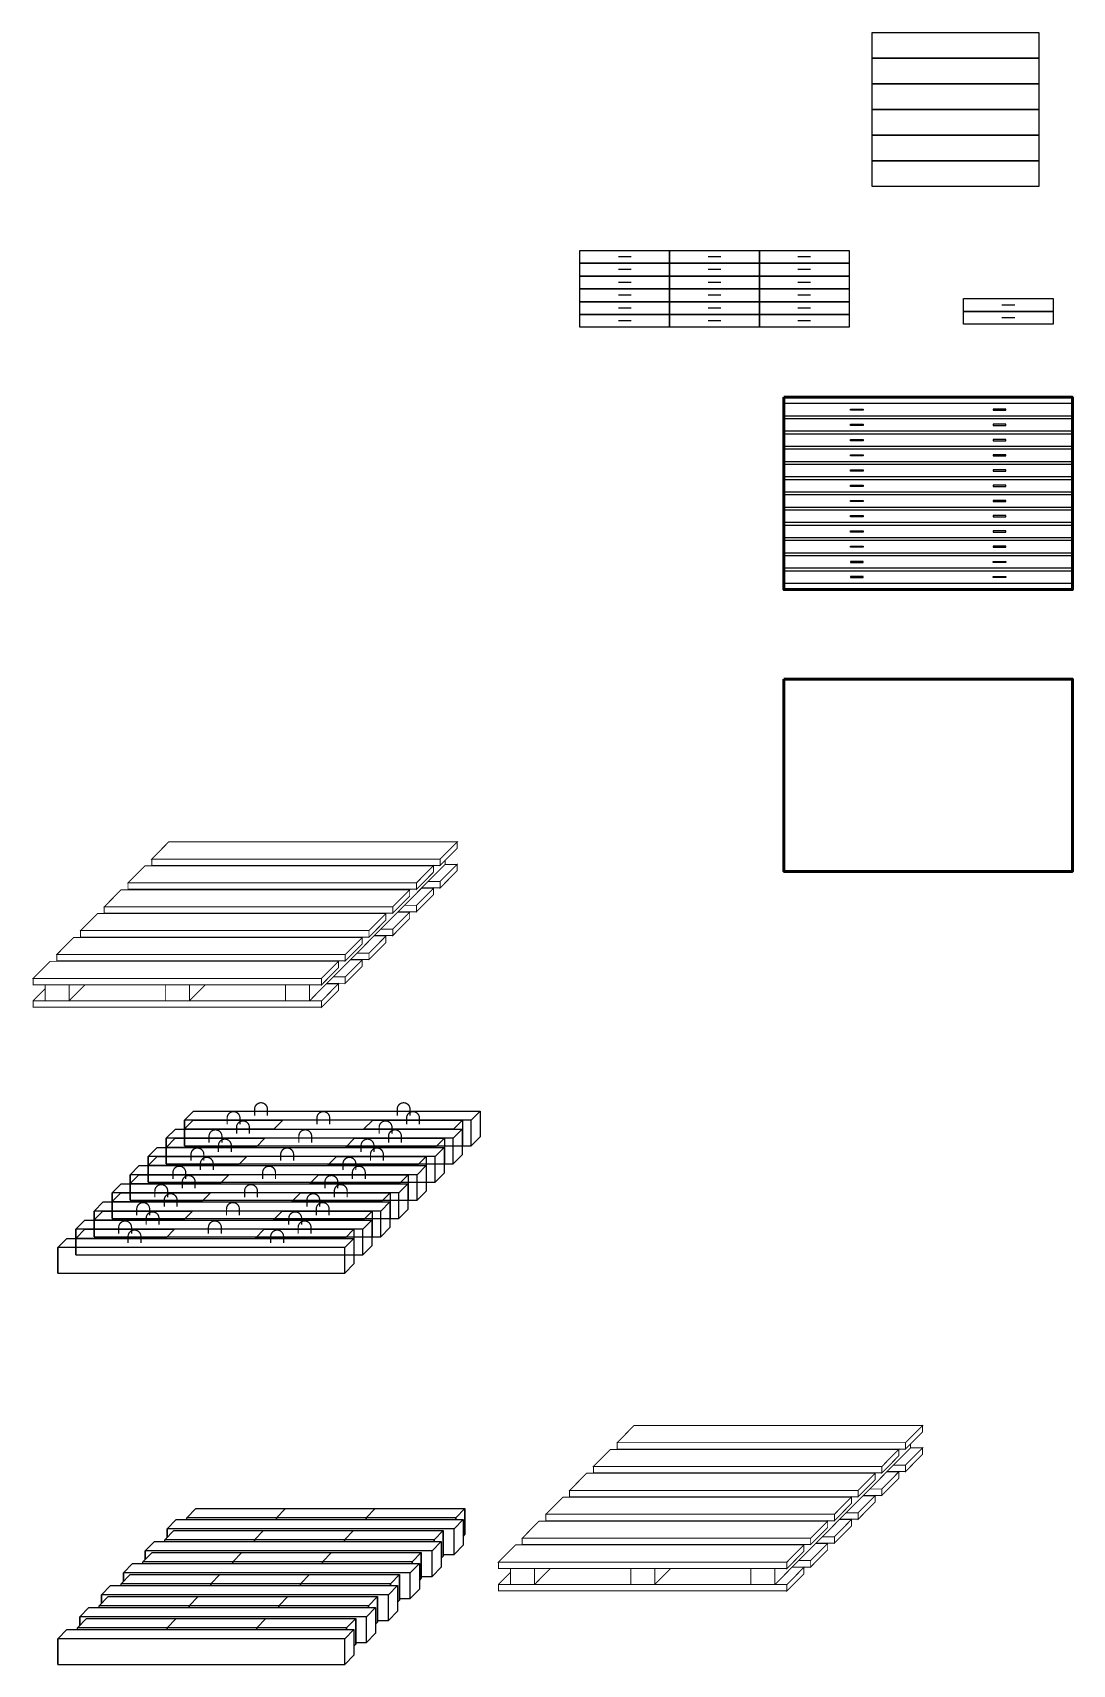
# Model space of a CAD drawing. Header units: millimetres. Extents: x -300689 to 10556, y -104928 to 107291.
# Drawn here: x -41793 to -35305, y 24988 to 35171 of the extents above; entities that cross this region are included whole.
import ezdxf

# ---------------------------------------------------------------- set-up
doc = ezdxf.new("R2010")
doc.units = ezdxf.units.MM
doc.layers.add('линии', color=7, linetype='Continuous')

# ---------------------------------------------------------------- blocks, each defined once
blk = doc.blocks.new('Поддон')
at = {"linetype": 'ByBlock', "ltscale": 0.25, "const_width": 6}
for points in [[(-36328, 30225), (-36222, 30332), (-34422, 30332), (-34528, 30225), (-36328, 30225)], [(-34528, 30225), (-34422, 30332), (-34422, 30292), (-34528, 30185), (-34528, 30225)], [(-36476, 30076), (-36370, 30183), (-34570, 30183), (-34676, 30076), (-36476, 30076)], [(-36328, 30225), (-36328, 30185), (-34528, 30185), (-34528, 30225), (-36328, 30225)], [(-34497, 30192), (-35343, 29340)], [(-34676, 30076), (-34570, 30183), (-34570, 30143), (-34676, 30036), (-34676, 30076)], [(-34497, 30192), (-34422, 30192), (-34528, 30085), (-34603, 30085)], [(-34528, 30085), (-34422, 30192), (-34422, 30152), (-34528, 30045), (-34528, 30085)], [(-34497, 30192), (-34497, 30216)], [(-36476, 30076), (-36476, 30036), (-34676, 30036), (-34676, 30076), (-36476, 30076)], [(-34645, 30043), (-34570, 30043), (-34676, 29936), (-34751, 29936)], [(-34676, 29936), (-34570, 30043), (-34570, 30003), (-34676, 29896), (-34676, 29936)], [(-34643, 30045), (-34528, 30045), (-34528, 30085), (-34603, 30085)], [(-36624, 29927), (-36518, 30034), (-34718, 30034), (-34824, 29927), (-36624, 29927)], [(-34824, 29927), (-34718, 30034), (-34718, 29994), (-34824, 29887), (-34824, 29927)], [(-36772, 29778), (-36666, 29885), (-34866, 29885), (-34972, 29778), (-36772, 29778)], [(-36624, 29927), (-36624, 29887), (-34824, 29887), (-34824, 29927), (-36624, 29927)], [(-34972, 29778), (-34866, 29885), (-34866, 29845), (-34972, 29738), (-34972, 29778)], [(-34793, 29894), (-34718, 29894), (-34824, 29787), (-34899, 29787)], [(-34824, 29787), (-34718, 29894), (-34718, 29854), (-34824, 29747), (-34824, 29787)], [(-34791, 29896), (-34676, 29896), (-34676, 29936), (-34751, 29936)], [(-36920, 29629), (-36814, 29736), (-35014, 29736), (-35120, 29629), (-36920, 29629)], [(-36772, 29778), (-36772, 29738), (-34972, 29738), (-34972, 29778), (-36772, 29778)], [(-35120, 29629), (-35014, 29736), (-35014, 29696), (-35120, 29589), (-35120, 29629)], [(-34941, 29745), (-34866, 29745), (-34972, 29638), (-35047, 29638)], [(-34972, 29638), (-34866, 29745), (-34866, 29705), (-34972, 29598), (-34972, 29638)], [(-34939, 29747), (-34824, 29747), (-34824, 29787), (-34899, 29787)], [(-35087, 29598), (-34972, 29598), (-34972, 29638), (-35047, 29638)], [(-37068, 29480), (-36962, 29587), (-35162, 29587), (-35268, 29480), (-37068, 29480)], [(-36920, 29629), (-36920, 29589), (-35120, 29589), (-35120, 29629), (-36920, 29629)], [(-35268, 29480), (-35162, 29587), (-35162, 29547), (-35268, 29440), (-35268, 29480)], [(-35089, 29596), (-35014, 29596), (-35120, 29489), (-35195, 29489)], [(-35120, 29489), (-35014, 29596), (-35014, 29556), (-35120, 29449), (-35120, 29489)], [(-37068, 29480), (-37068, 29440), (-35268, 29440), (-35268, 29480), (-37068, 29480)], [(-35237, 29447), (-35162, 29447), (-35268, 29340), (-37068, 29340)], [(-36993, 29440), (-36843, 29440), (-36843, 29340), (-36993, 29340), (-36993, 29440)], [(-36744, 29440), (-36843, 29340)], [(-36243, 29440), (-36093, 29440), (-36093, 29340), (-36243, 29340), (-36243, 29440)], [(-35994, 29440), (-36093, 29340)], [(-35493, 29440), (-35343, 29440), (-35343, 29340), (-35493, 29340), (-35493, 29440)], [(-35268, 29340), (-35162, 29447), (-35162, 29407), (-35268, 29300), (-35268, 29340)], [(-35235, 29449), (-35120, 29449), (-35120, 29489), (-35195, 29489)], [(-37068, 29340), (-36993, 29416)], [(-37068, 29340), (-37068, 29300), (-35268, 29300), (-35268, 29340), (-37068, 29340)]]:
    blk.add_lwpolyline(points, dxfattribs=at)

msp = doc.modelspace()

# ---------------------------------------------------------------- linework, layer by layer
at = {"linetype": 'ByBlock', "ltscale": 0.25, "const_width": 6}
for points in [[(-41049.9632, 30013.6217), (-40944.2383, 30120.0277), (-39144.2383, 30120.0277), (-39249.9632, 30013.6217), (-41049.9632, 30013.6217)], [(-39249.9632, 30013.6217), (-39144.2383, 30120.0277), (-39144.2383, 30080.0277), (-39249.9632, 29973.6217), (-39249.9632, 30013.6217)], [(-41197.9781, 29864.6533), (-41092.2532, 29971.0593), (-39292.2532, 29971.0593), (-39397.9781, 29864.6533), (-41197.9781, 29864.6533)], [(-41049.9632, 30013.6217), (-41049.9632, 29973.6217), (-39249.9632, 29973.6217), (-39249.9632, 30013.6217), (-41049.9632, 30013.6217)], [(-39219.2383, 29980.0277), (-40065.0377, 29128.7796)], [(-39397.9781, 29864.6533), (-39292.2532, 29971.0593), (-39292.2532, 29931.0593), (-39397.9781, 29824.6533), (-39397.9781, 29864.6533)], [(-39219.2383, 29980.0277), (-39144.2383, 29980.0277), (-39249.9632, 29873.6217), (-39324.9632, 29873.6217)], [(-39249.9632, 29873.6217), (-39144.2383, 29980.0277), (-39144.2383, 29940.0277), (-39249.9632, 29833.6217), (-39249.9632, 29873.6217)], [(-39219.2383, 29980.0277), (-39219.2383, 30004.5446)], [(-41197.9781, 29864.6533), (-41197.9781, 29824.6533), (-39397.9781, 29824.6533), (-39397.9781, 29864.6533), (-41197.9781, 29864.6533)], [(-39397.9781, 29724.6533), (-39292.2532, 29831.0593), (-39292.2532, 29791.0593), (-39397.9781, 29684.6533), (-39397.9781, 29724.6533)], [(-39364.7072, 29833.6217), (-39249.9632, 29833.6217), (-39249.9632, 29873.6217), (-39324.9632, 29873.6217)], [(-41345.993, 29715.6849), (-41240.2681, 29822.0909), (-39440.2681, 29822.0909), (-39545.993, 29715.6849), (-41345.993, 29715.6849)], [(-39545.993, 29715.6849), (-39440.2681, 29822.0909), (-39440.2681, 29782.0909), (-39545.993, 29675.6849), (-39545.993, 29715.6849)], [(-39367.2532, 29831.0593), (-39292.2532, 29831.0593), (-39397.9781, 29724.6533), (-39472.9781, 29724.6533)], [(-41494.0079, 29566.7165), (-41388.283, 29673.1225), (-39588.283, 29673.1225), (-39694.0079, 29566.7165), (-41494.0079, 29566.7165)], [(-41345.993, 29715.6849), (-41345.993, 29675.6849), (-39545.993, 29675.6849), (-39545.993, 29715.6849), (-41345.993, 29715.6849)], [(-39694.0079, 29566.7165), (-39588.283, 29673.1225), (-39588.283, 29633.1225), (-39694.0079, 29526.7165), (-39694.0079, 29566.7165)], [(-39515.2681, 29682.0909), (-39440.2681, 29682.0909), (-39545.993, 29575.6849), (-39620.993, 29575.6849)], [(-39545.993, 29575.6849), (-39440.2681, 29682.0909), (-39440.2681, 29642.0909), (-39545.993, 29535.6849), (-39545.993, 29575.6849)], [(-39512.7221, 29684.6533), (-39397.9781, 29684.6533), (-39397.9781, 29724.6533), (-39472.9781, 29724.6533)], [(-41494.0079, 29566.7165), (-41494.0079, 29526.7165), (-39694.0079, 29526.7165), (-39694.0079, 29566.7165), (-41494.0079, 29566.7165)], [(-39663.283, 29533.1225), (-39588.283, 29533.1225), (-39694.0079, 29426.7165), (-39769.0079, 29426.7165)], [(-39694.0079, 29426.7165), (-39588.283, 29533.1225), (-39588.283, 29493.1225), (-39694.0079, 29386.7165), (-39694.0079, 29426.7165)], [(-39660.737, 29535.6849), (-39545.993, 29535.6849), (-39545.993, 29575.6849), (-39620.993, 29575.6849)], [(-41642.0228, 29417.748), (-41536.2979, 29524.154), (-39736.2979, 29524.154), (-39842.0228, 29417.748), (-41642.0228, 29417.748)], [(-39842.0228, 29417.748), (-39736.2979, 29524.154), (-39736.2979, 29484.154), (-39842.0228, 29377.748), (-39842.0228, 29417.748)], [(-41790.0377, 29268.7796), (-41684.3128, 29375.1856), (-39884.3128, 29375.1856), (-39990.0377, 29268.7796), (-41790.0377, 29268.7796)], [(-41642.0228, 29417.748), (-41642.0228, 29377.748), (-39842.0228, 29377.748), (-39842.0228, 29417.748), (-41642.0228, 29417.748)], [(-39990.0377, 29268.7796), (-39884.3128, 29375.1856), (-39884.3128, 29335.1856), (-39990.0377, 29228.7796), (-39990.0377, 29268.7796)], [(-39811.2979, 29384.154), (-39736.2979, 29384.154), (-39842.0228, 29277.748), (-39917.0228, 29277.748)], [(-39842.0228, 29277.748), (-39736.2979, 29384.154), (-39736.2979, 29344.154), (-39842.0228, 29237.748), (-39842.0228, 29277.748)], [(-39808.7519, 29386.7165), (-39694.0079, 29386.7165), (-39694.0079, 29426.7165), (-39769.0079, 29426.7165)], [(-41790.0377, 29268.7796), (-41790.0377, 29228.7796), (-39990.0377, 29228.7796), (-39990.0377, 29268.7796), (-41790.0377, 29268.7796)], [(-39959.3128, 29235.1856), (-39884.3128, 29235.1856), (-39990.0377, 29128.7796), (-41790.0377, 29128.7796)], [(-41715.0377, 29228.7796), (-41565.0377, 29228.7796), (-41565.0377, 29128.7796), (-41715.0377, 29128.7796), (-41715.0377, 29228.7796)], [(-41465.6778, 29228.7796), (-41565.0377, 29128.7796)], [(-40965.0377, 29228.7796), (-40815.0377, 29228.7796), (-40815.0377, 29128.7796), (-40965.0377, 29128.7796), (-40965.0377, 29228.7796)], [(-40715.6778, 29228.7796), (-40815.0377, 29128.7796)], [(-40215.0377, 29228.7796), (-40065.0377, 29228.7796), (-40065.0377, 29128.7796), (-40215.0377, 29128.7796), (-40215.0377, 29228.7796)], [(-39990.0377, 29128.7796), (-39884.3128, 29235.1856), (-39884.3128, 29195.1856), (-39990.0377, 29088.7796), (-39990.0377, 29128.7796)], [(-39956.7668, 29237.748), (-39842.0228, 29237.748), (-39842.0228, 29277.748), (-39917.0228, 29277.748)], [(-41790.0377, 29128.7796), (-41715.0377, 29204.2628)], [(-41790.0377, 29128.7796), (-41790.0377, 29088.7796), (-39990.0377, 29088.7796), (-39990.0377, 29128.7796), (-41790.0377, 29128.7796)]]:
    msp.add_lwpolyline(points, dxfattribs=at)
at = {"layer": 'линии', "linetype": 'ByBlock', "ltscale": 0.25}
for p, q in [((-38058.0767, 33771.9181), (-38138.0767, 33771.9181)), ((-37498.0767, 33771.9181), (-37578.0767, 33771.9181)), ((-36938.0767, 33771.9181), (-37018.0767, 33771.9181)), ((-38058.0767, 33691.9181), (-38138.0767, 33691.9181)), ((-38058.0767, 33611.9181), (-38138.0767, 33611.9181)), ((-37498.0767, 33691.9181), (-37578.0767, 33691.9181)), ((-37498.0767, 33611.9181), (-37578.0767, 33611.9181)), ((-36938.0767, 33691.9181), (-37018.0767, 33691.9181)), ((-36938.0767, 33611.9181), (-37018.0767, 33611.9181)), ((-38058.0767, 33531.9181), (-38138.0767, 33531.9181)), ((-37498.0767, 33531.9181), (-37578.0767, 33531.9181)), ((-36938.0767, 33531.9181), (-37018.0767, 33531.9181)), ((-38058.0767, 33451.9181), (-38138.0767, 33451.9181)), ((-37498.0767, 33451.9181), (-37578.0767, 33451.9181)), ((-36938.0767, 33451.9181), (-37018.0767, 33451.9181)), ((-35665.0063, 33471.2219), (-35745.0063, 33471.2219)), ((-38058.0767, 33371.9181), (-38138.0767, 33371.9181)), ((-37498.0767, 33371.9181), (-37578.0767, 33371.9181)), ((-36938.0767, 33371.9181), (-37018.0767, 33371.9181)), ((-35665.0063, 33391.2219), (-35745.0063, 33391.2219))]:
    msp.add_line(p, q, dxfattribs=at)
for points in [[(-36554.6701, 35171.0277), (-35514.6701, 35171.0277), (-35514.6701, 35011.0277), (-36554.6701, 35011.0277)], [(-36554.6701, 35011.0277), (-35514.6701, 35011.0277), (-35514.6701, 34851.0277), (-36554.6701, 34851.0277)], [(-36554.6701, 34851.0277), (-35514.6701, 34851.0277), (-35514.6701, 34691.0277), (-36554.6701, 34691.0277)], [(-36554.6701, 34691.0277), (-35514.6701, 34691.0277), (-35514.6701, 34531.0277), (-36554.6701, 34531.0277)], [(-36554.6701, 34531.0277), (-35514.6701, 34531.0277), (-35514.6701, 34371.0277), (-36554.6701, 34371.0277)], [(-36554.6701, 34371.0277), (-35514.6701, 34371.0277), (-35514.6701, 34211.0277), (-36554.6701, 34211.0277)], [(-37818.0767, 33811.9181), (-37818.0767, 33731.9181), (-38378.0767, 33731.9181), (-38378.0767, 33811.9181)], [(-37258.0767, 33811.9181), (-37258.0767, 33731.9181), (-37818.0767, 33731.9181), (-37818.0767, 33811.9181)], [(-36698.0767, 33811.9181), (-36698.0767, 33731.9181), (-37258.0767, 33731.9181), (-37258.0767, 33811.9181)], [(-37818.0767, 33731.9181), (-37818.0767, 33651.9181), (-38378.0767, 33651.9181), (-38378.0767, 33731.9181)], [(-37258.0767, 33731.9181), (-37258.0767, 33651.9181), (-37818.0767, 33651.9181), (-37818.0767, 33731.9181)], [(-36698.0767, 33731.9181), (-36698.0767, 33651.9181), (-37258.0767, 33651.9181), (-37258.0767, 33731.9181)], [(-37818.0767, 33651.9181), (-37818.0767, 33571.9181), (-38378.0767, 33571.9181), (-38378.0767, 33651.9181)], [(-37258.0767, 33651.9181), (-37258.0767, 33571.9181), (-37818.0767, 33571.9181), (-37818.0767, 33651.9181)], [(-36698.0767, 33651.9181), (-36698.0767, 33571.9181), (-37258.0767, 33571.9181), (-37258.0767, 33651.9181)], [(-37818.0767, 33571.9181), (-37818.0767, 33491.9181), (-38378.0767, 33491.9181), (-38378.0767, 33571.9181)], [(-37258.0767, 33571.9181), (-37258.0767, 33491.9181), (-37818.0767, 33491.9181), (-37818.0767, 33571.9181)], [(-36698.0767, 33571.9181), (-36698.0767, 33491.9181), (-37258.0767, 33491.9181), (-37258.0767, 33571.9181)], [(-35425.0063, 33511.2219), (-35425.0063, 33431.2219), (-35985.0063, 33431.2219), (-35985.0063, 33511.2219)], [(-37818.0767, 33491.9181), (-37818.0767, 33411.9181), (-38378.0767, 33411.9181), (-38378.0767, 33491.9181)], [(-37818.0767, 33411.9181), (-37818.0767, 33331.9181), (-38378.0767, 33331.9181), (-38378.0767, 33411.9181)], [(-37258.0767, 33491.9181), (-37258.0767, 33411.9181), (-37818.0767, 33411.9181), (-37818.0767, 33491.9181)], [(-37258.0767, 33411.9181), (-37258.0767, 33331.9181), (-37818.0767, 33331.9181), (-37818.0767, 33411.9181)], [(-36698.0767, 33491.9181), (-36698.0767, 33411.9181), (-37258.0767, 33411.9181), (-37258.0767, 33491.9181)], [(-36698.0767, 33411.9181), (-36698.0767, 33331.9181), (-37258.0767, 33331.9181), (-37258.0767, 33411.9181)], [(-35425.0063, 33431.2219), (-35425.0063, 33351.2219), (-35985.0063, 33351.2219), (-35985.0063, 33431.2219)], [(-37100.0063, 32857.8747), (-35310.0063, 32857.8747), (-35310.0063, 32777.8747), (-37100.0063, 32777.8747)], [(-37100.0063, 32762.8747), (-35310.0063, 32762.8747), (-35310.0063, 32682.8747), (-37100.0063, 32682.8747)], [(-37100.0063, 32667.8747), (-35310.0063, 32667.8747), (-35310.0063, 32587.8747), (-37100.0063, 32587.8747)], [(-37100.0063, 32572.8747), (-35310.0063, 32572.8747), (-35310.0063, 32492.8747), (-37100.0063, 32492.8747)], [(-37100.0063, 32477.8747), (-35310.0063, 32477.8747), (-35310.0063, 32397.8747), (-37100.0063, 32397.8747)], [(-37100.0063, 32382.8747), (-35310.0063, 32382.8747), (-35310.0063, 32302.8747), (-37100.0063, 32302.8747)], [(-37100.0063, 32287.8747), (-35310.0063, 32287.8747), (-35310.0063, 32207.8747), (-37100.0063, 32207.8747)], [(-37100.0063, 32192.8747), (-35310.0063, 32192.8747), (-35310.0063, 32112.8747), (-37100.0063, 32112.8747)], [(-37100.0063, 32097.8747), (-35310.0063, 32097.8747), (-35310.0063, 32017.8747), (-37100.0063, 32017.8747)], [(-37100.0063, 32002.8747), (-35310.0063, 32002.8747), (-35310.0063, 31922.8747), (-37100.0063, 31922.8747)], [(-37100.0063, 31907.8747), (-35310.0063, 31907.8747), (-35310.0063, 31827.8747), (-37100.0063, 31827.8747)], [(-37100.0063, 31812.8747), (-35310.0063, 31812.8747), (-35310.0063, 31732.8747), (-37100.0063, 31732.8747)], [(-40953.5262, 25779.8772), (-40953.5262, 25833.9828), (-40897.1396, 25890.7326), (-39107.1396, 25890.7326), (-39107.1396, 25730.7326), (-39163.5262, 25673.9828), (-39163.5262, 25833.9828), (-39107.1396, 25890.7326), (-39163.5262, 25833.9828), (-40953.5262, 25833.9828), (-40897.1396, 25890.7326), (-40953.5262, 25833.9828), (-40953.5262, 25779.8772)], [(-41089.9259, 25642.5988), (-41089.9259, 25696.7043), (-41033.5393, 25753.4542), (-39243.5393, 25753.4542), (-39243.5393, 25593.4542), (-39299.9259, 25536.7043), (-39299.9259, 25696.7043), (-39243.5393, 25753.4542), (-39299.9259, 25696.7043), (-41089.9259, 25696.7043), (-41033.5393, 25753.4542), (-41089.9259, 25696.7043), (-41089.9259, 25642.5988)], [(-41226.3257, 25505.3203), (-41226.3257, 25559.4259), (-41169.939, 25616.1758), (-39379.939, 25616.1758), (-39379.939, 25456.1758), (-39436.3257, 25399.4259), (-39436.3257, 25559.4259), (-39379.939, 25616.1758), (-39436.3257, 25559.4259), (-41226.3257, 25559.4259), (-41169.939, 25616.1758), (-41226.3257, 25559.4259), (-41226.3257, 25505.3203)], [(-41362.7254, 25368.0419), (-41362.7254, 25422.1475), (-41306.3388, 25478.8973), (-39516.3388, 25478.8973), (-39516.3388, 25318.8973), (-39572.7254, 25262.1475), (-39572.7254, 25422.1475), (-39516.3388, 25478.8973), (-39572.7254, 25422.1475), (-41362.7254, 25422.1475), (-41306.3388, 25478.8973), (-41362.7254, 25422.1475), (-41362.7254, 25368.0419)], [(-41499.1252, 25230.7635), (-41499.1252, 25284.869), (-41442.7385, 25341.6189), (-39652.7385, 25341.6189), (-39652.7385, 25181.6189), (-39709.1252, 25124.869), (-39709.1252, 25284.869), (-39652.7385, 25341.6189), (-39709.1252, 25284.869), (-41499.1252, 25284.869), (-41442.7385, 25341.6189), (-41499.1252, 25284.869), (-41499.1252, 25230.7635)]]:
    msp.add_lwpolyline(points, close=True, dxfattribs=at)
at = {"layer": 'линии', "linetype": 'ByBlock', "lineweight": 53, "ltscale": 0.25}
for points in [[(-37105.0063, 32895.3747), (-37105.0063, 31695.3747), (-35305.0063, 31695.3747), (-35305.0063, 32895.3747)], [(-37105.0063, 31136.2425), (-37105.0063, 29936.2425), (-35305.0063, 29936.2425), (-35305.0063, 31136.2425)]]:
    msp.add_lwpolyline(points, close=True, dxfattribs=at)
at = {"layer": 'линии', "linetype": 'ByBlock', "ltscale": 0.25}
for points in [[(-36690.0063, 32813.8747), (-36690.0063, 32821.8747), (-36610.0063, 32821.8747), (-36610.0063, 32813.8747), (-36690.0063, 32813.8747)], [(-35720.0063, 32813.8747), (-35720.0063, 32821.8747), (-35800.0063, 32821.8747), (-35800.0063, 32813.8747), (-35720.0063, 32813.8747)], [(-36690.0063, 32718.8747), (-36690.0063, 32726.8747), (-36610.0063, 32726.8747), (-36610.0063, 32718.8747), (-36690.0063, 32718.8747)], [(-35720.0063, 32718.8747), (-35720.0063, 32726.8747), (-35800.0063, 32726.8747), (-35800.0063, 32718.8747), (-35720.0063, 32718.8747)], [(-36690.0063, 32623.8747), (-36690.0063, 32631.8747), (-36610.0063, 32631.8747), (-36610.0063, 32623.8747), (-36690.0063, 32623.8747)], [(-35720.0063, 32623.8747), (-35720.0063, 32631.8747), (-35800.0063, 32631.8747), (-35800.0063, 32623.8747), (-35720.0063, 32623.8747)], [(-36690.0063, 32528.8747), (-36690.0063, 32536.8747), (-36610.0063, 32536.8747), (-36610.0063, 32528.8747), (-36690.0063, 32528.8747)], [(-35720.0063, 32528.8747), (-35720.0063, 32536.8747), (-35800.0063, 32536.8747), (-35800.0063, 32528.8747), (-35720.0063, 32528.8747)], [(-36690.0063, 32433.8747), (-36690.0063, 32441.8747), (-36610.0063, 32441.8747), (-36610.0063, 32433.8747), (-36690.0063, 32433.8747)], [(-35720.0063, 32433.8747), (-35720.0063, 32441.8747), (-35800.0063, 32441.8747), (-35800.0063, 32433.8747), (-35720.0063, 32433.8747)], [(-36690.0063, 32338.8747), (-36690.0063, 32346.8747), (-36610.0063, 32346.8747), (-36610.0063, 32338.8747), (-36690.0063, 32338.8747)], [(-35720.0063, 32338.8747), (-35720.0063, 32346.8747), (-35800.0063, 32346.8747), (-35800.0063, 32338.8747), (-35720.0063, 32338.8747)], [(-36690.0063, 32243.8747), (-36690.0063, 32251.8747), (-36610.0063, 32251.8747), (-36610.0063, 32243.8747), (-36690.0063, 32243.8747)], [(-35720.0063, 32243.8747), (-35720.0063, 32251.8747), (-35800.0063, 32251.8747), (-35800.0063, 32243.8747), (-35720.0063, 32243.8747)], [(-36690.0063, 32148.8747), (-36690.0063, 32156.8747), (-36610.0063, 32156.8747), (-36610.0063, 32148.8747), (-36690.0063, 32148.8747)], [(-35720.0063, 32148.8747), (-35720.0063, 32156.8747), (-35800.0063, 32156.8747), (-35800.0063, 32148.8747), (-35720.0063, 32148.8747)], [(-36690.0063, 32053.8747), (-36690.0063, 32061.8747), (-36610.0063, 32061.8747), (-36610.0063, 32053.8747), (-36690.0063, 32053.8747)], [(-35720.0063, 32053.8747), (-35720.0063, 32061.8747), (-35800.0063, 32061.8747), (-35800.0063, 32053.8747), (-35720.0063, 32053.8747)], [(-37100.0063, 31827.8747), (-37100.0063, 31907.8747)], [(-36690.0063, 31958.8747), (-36690.0063, 31966.8747), (-36610.0063, 31966.8747), (-36610.0063, 31958.8747), (-36690.0063, 31958.8747)], [(-35720.0063, 31958.8747), (-35720.0063, 31966.8747), (-35800.0063, 31966.8747), (-35800.0063, 31958.8747), (-35720.0063, 31958.8747)], [(-35310.0063, 31907.8747), (-35310.0063, 31827.8747)], [(-36610.0063, 31864.8747), (-36610.0063, 31870.8747), (-36690.0063, 31870.8747), (-36690.0063, 31864.8747), (-36610.0063, 31864.8747)], [(-36610.0063, 31769.8747), (-36610.0063, 31775.8747), (-36690.0063, 31775.8747), (-36690.0063, 31769.8747), (-36610.0063, 31769.8747)], [(-35800.0063, 31864.8747), (-35800.0063, 31870.8747), (-35720.0063, 31870.8747), (-35720.0063, 31864.8747), (-35800.0063, 31864.8747)], [(-35800.0063, 31769.8747), (-35800.0063, 31775.8747), (-35720.0063, 31775.8747), (-35720.0063, 31769.8747), (-35800.0063, 31769.8747)], [(-40846.1121, 28224.088), (-40846.1121, 28384.088), (-40789.7255, 28440.8379), (-38999.7255, 28440.8379), (-38999.7255, 28280.8379), (-39056.1121, 28224.088), (-39056.1121, 28384.088), (-38999.7255, 28440.8379), (-39056.1121, 28384.088), (-40846.1121, 28384.088), (-40789.7255, 28440.8379), (-40846.1121, 28384.088), (-40846.1121, 28224.088), (-39056.1121, 28224.088), (-39056.1121, 28384.088), (-40846.1121, 28384.088)], [(-40958.8854, 28110.5883), (-40958.8854, 28270.5883), (-40902.4987, 28327.3382), (-39112.4987, 28327.3382), (-39112.4987, 28167.3382), (-39168.8854, 28110.5883), (-39168.8854, 28270.5883), (-39112.4987, 28327.3382), (-39168.8854, 28270.5883), (-40958.8854, 28270.5883), (-40902.4987, 28327.3382), (-40958.8854, 28270.5883), (-40958.8854, 28110.5883), (-39168.8854, 28110.5883), (-39168.8854, 28270.5883), (-40958.8854, 28270.5883)], [(-40847.4987, 28327.3382), (-40791.1121, 28384.088), (-40231.1121, 28384.088)], [(-40287.4987, 28327.3382), (-40231.1121, 28384.088), (-40287.4987, 28327.3382), (-40847.4987, 28327.3382)], [(-39727.4987, 28327.3382), (-39671.1121, 28384.088), (-39111.1121, 28384.088), (-39111.1121, 28224.088), (-39112.4987, 28222.6925)], [(-39167.4987, 28327.3382), (-39111.1121, 28384.088), (-39167.4987, 28327.3382), (-39727.4987, 28327.3382)], [(-41071.6586, 27997.0885), (-41071.6586, 28157.0885), (-41015.272, 28213.8384), (-39225.272, 28213.8384), (-39225.272, 28053.8384), (-39281.6586, 27997.0885), (-39281.6586, 28157.0885), (-39225.272, 28213.8384), (-39281.6586, 28157.0885), (-41071.6586, 28157.0885), (-41015.272, 28213.8384), (-41071.6586, 28157.0885), (-41071.6586, 27997.0885), (-39281.6586, 27997.0885), (-39281.6586, 28157.0885), (-41071.6586, 28157.0885)], [(-40960.272, 28213.8384), (-40903.8854, 28270.5883), (-40343.8854, 28270.5883)], [(-40400.272, 28213.8384), (-40343.8854, 28270.5883), (-40400.272, 28213.8384), (-40960.272, 28213.8384)], [(-39840.272, 28213.8384), (-39783.8854, 28270.5883), (-39223.8854, 28270.5883), (-39223.8854, 28110.5883), (-39225.272, 28109.1927)], [(-39280.272, 28213.8384), (-39223.8854, 28270.5883), (-39280.272, 28213.8384), (-39840.272, 28213.8384)], [(-41073.0452, 28100.3387), (-41016.6586, 28157.0885), (-40456.6586, 28157.0885)], [(-40513.0452, 28100.3387), (-40456.6586, 28157.0885), (-40513.0452, 28100.3387), (-41073.0452, 28100.3387)], [(-39953.0452, 28100.3387), (-39896.6586, 28157.0885), (-39336.6586, 28157.0885), (-39336.6586, 27997.0885), (-39338.0452, 27995.693)], [(-39393.0452, 28100.3387), (-39336.6586, 28157.0885), (-39393.0452, 28100.3387), (-39953.0452, 28100.3387)], [(-41185.8185, 27986.8389), (-41129.4319, 28043.5888), (-40569.4319, 28043.5888)], [(-40625.8185, 27986.8389), (-40569.4319, 28043.5888), (-40625.8185, 27986.8389), (-41185.8185, 27986.8389)], [(-41184.4319, 27883.5888), (-41184.4319, 28043.5888), (-41128.0452, 28100.3387), (-39338.0452, 28100.3387), (-39338.0452, 27940.3387), (-39394.4319, 27883.5888), (-39394.4319, 28043.5888), (-39338.0452, 28100.3387), (-39394.4319, 28043.5888), (-41184.4319, 28043.5888), (-41128.0452, 28100.3387), (-41184.4319, 28043.5888), (-41184.4319, 27883.5888), (-39394.4319, 27883.5888), (-39394.4319, 28043.5888), (-41184.4319, 28043.5888)], [(-40065.8185, 27986.8389), (-40009.4319, 28043.5888), (-39449.4319, 28043.5888), (-39449.4319, 27883.5888), (-39450.8185, 27882.1932)], [(-39505.8185, 27986.8389), (-39449.4319, 28043.5888), (-39505.8185, 27986.8389), (-40065.8185, 27986.8389)], [(-41298.5918, 27873.3392), (-41242.2051, 27930.0891), (-40682.2051, 27930.0891)], [(-40738.5918, 27873.3392), (-40682.2051, 27930.0891), (-40738.5918, 27873.3392), (-41298.5918, 27873.3392)], [(-41297.2051, 27770.0891), (-41297.2051, 27930.0891), (-41240.8185, 27986.8389), (-39450.8185, 27986.8389), (-39450.8185, 27826.8389), (-39507.2051, 27770.0891), (-39507.2051, 27930.0891), (-39450.8185, 27986.8389), (-39507.2051, 27930.0891), (-41297.2051, 27930.0891), (-41240.8185, 27986.8389), (-41297.2051, 27930.0891), (-41297.2051, 27770.0891), (-39507.2051, 27770.0891), (-39507.2051, 27930.0891), (-41297.2051, 27930.0891)], [(-40178.5918, 27873.3392), (-40122.2051, 27930.0891), (-39562.2051, 27930.0891), (-39562.2051, 27770.0891), (-39563.5918, 27768.6935)], [(-39618.5918, 27873.3392), (-39562.2051, 27930.0891), (-39618.5918, 27873.3392), (-40178.5918, 27873.3392)], [(-41411.365, 27759.8394), (-41354.9784, 27816.5893), (-40794.9784, 27816.5893)], [(-40851.365, 27759.8394), (-40794.9784, 27816.5893), (-40851.365, 27759.8394), (-41411.365, 27759.8394)], [(-41409.9784, 27656.5893), (-41409.9784, 27816.5893), (-41353.5918, 27873.3392), (-39563.5918, 27873.3392), (-39563.5918, 27713.3392), (-39619.9784, 27656.5893), (-39619.9784, 27816.5893), (-39563.5918, 27873.3392), (-39619.9784, 27816.5893), (-41409.9784, 27816.5893), (-41353.5918, 27873.3392), (-41409.9784, 27816.5893), (-41409.9784, 27656.5893), (-39619.9784, 27656.5893), (-39619.9784, 27816.5893), (-41409.9784, 27816.5893)], [(-40291.365, 27759.8394), (-40234.9784, 27816.5893), (-39674.9784, 27816.5893), (-39674.9784, 27656.5893), (-39676.365, 27655.1937)], [(-39731.365, 27759.8394), (-39674.9784, 27816.5893), (-39731.365, 27759.8394), (-40291.365, 27759.8394)], [(-41524.1383, 27646.3397), (-41467.7516, 27703.0896), (-40907.7516, 27703.0896)], [(-40964.1383, 27646.3397), (-40907.7516, 27703.0896), (-40964.1383, 27646.3397), (-41524.1383, 27646.3397)], [(-41522.7516, 27543.0896), (-41522.7516, 27703.0896), (-41466.365, 27759.8394), (-39676.365, 27759.8394), (-39676.365, 27599.8394), (-39732.7516, 27543.0896), (-39732.7516, 27703.0896), (-39676.365, 27759.8394), (-39732.7516, 27703.0896), (-41522.7516, 27703.0896), (-41466.365, 27759.8394), (-41522.7516, 27703.0896), (-41522.7516, 27543.0896), (-39732.7516, 27543.0896), (-39732.7516, 27703.0896), (-41522.7516, 27703.0896)], [(-39844.1383, 27646.3397), (-39787.7516, 27703.0896), (-39844.1383, 27646.3397), (-40404.1383, 27646.3397)], [(-40404.1383, 27646.3397), (-40347.7516, 27703.0896), (-39787.7516, 27703.0896), (-39787.7516, 27543.0896), (-39789.1383, 27541.694)], [(-41635.5249, 27429.5898), (-41635.5249, 27589.5898), (-41579.1383, 27646.3397), (-39789.1383, 27646.3397), (-39789.1383, 27486.3397), (-39845.5249, 27429.5898), (-39845.5249, 27589.5898), (-39789.1383, 27646.3397), (-39845.5249, 27589.5898), (-41635.5249, 27589.5898), (-41579.1383, 27646.3397), (-41635.5249, 27589.5898), (-41635.5249, 27429.5898), (-39845.5249, 27429.5898), (-39845.5249, 27589.5898), (-41635.5249, 27589.5898)], [(-40831.5671, 25891.9814), (-40831.5671, 25902.622), (-40775.1804, 25959.3719), (-40215.1804, 25959.3719), (-40271.5671, 25902.622), (-40271.5671, 25890.7326), (-40271.5671, 25902.622), (-40831.5671, 25902.622)], [(-40271.5671, 25891.9814), (-40271.5671, 25902.622), (-40215.1804, 25959.3719), (-39655.1804, 25959.3719), (-39711.5671, 25902.622), (-39711.5671, 25890.7326), (-39711.5671, 25902.622), (-40271.5671, 25902.622)], [(-39711.5671, 25891.9814), (-39711.5671, 25902.622), (-39655.1804, 25959.3719), (-39095.1804, 25959.3719), (-39095.1804, 25799.3719), (-39107.1396, 25787.3357), (-39095.1804, 25799.3719), (-39095.1804, 25959.3719), (-39151.5671, 25902.622), (-39151.5671, 25891.9814), (-39151.5671, 25902.622), (-39711.5671, 25902.622), (-39711.5671, 25891.9814), (-39711.5671, 25902.622)], [(-40967.9668, 25754.7029), (-40967.9668, 25765.3435), (-40911.5802, 25822.0934), (-40351.5802, 25822.0934), (-40407.9668, 25765.3435), (-40407.9668, 25753.4542), (-40407.9668, 25765.3435), (-40967.9668, 25765.3435)], [(-39231.5802, 25673.9828), (-39163.5262, 25673.9828), (-39163.5262, 25833.9828), (-40953.5262, 25833.9828)], [(-40407.9668, 25754.7029), (-40407.9668, 25765.3435), (-40351.5802, 25822.0934), (-39791.5802, 25822.0934), (-39847.9668, 25765.3435), (-39847.9668, 25753.4542), (-39847.9668, 25765.3435), (-40407.9668, 25765.3435)], [(-39847.9668, 25754.7029), (-39847.9668, 25765.3435), (-39791.5802, 25822.0934), (-39231.5802, 25822.0934), (-39231.5802, 25662.0934), (-39243.5393, 25650.0573), (-39231.5802, 25662.0934), (-39231.5802, 25822.0934), (-39287.9668, 25765.3435), (-39287.9668, 25754.7029), (-39287.9668, 25765.3435), (-39847.9668, 25765.3435), (-39847.9668, 25754.7029), (-39847.9668, 25765.3435)], [(-41104.3665, 25617.4245), (-41104.3665, 25628.0651), (-41047.9799, 25684.815), (-40487.9799, 25684.815), (-40544.3665, 25628.0651), (-40544.3665, 25616.1758), (-40544.3665, 25628.0651), (-41104.3665, 25628.0651)], [(-39367.9799, 25536.7043), (-39299.9259, 25536.7043), (-39299.9259, 25696.7043), (-41089.9259, 25696.7043)], [(-40544.3665, 25617.4245), (-40544.3665, 25628.0651), (-40487.9799, 25684.815), (-39927.9799, 25684.815), (-39984.3665, 25628.0651), (-39984.3665, 25616.1758), (-39984.3665, 25628.0651), (-40544.3665, 25628.0651)], [(-39984.3665, 25617.4245), (-39984.3665, 25628.0651), (-39927.9799, 25684.815), (-39367.9799, 25684.815), (-39367.9799, 25524.815), (-39379.939, 25512.7788), (-39367.9799, 25524.815), (-39367.9799, 25684.815), (-39424.3665, 25628.0651), (-39424.3665, 25617.4245), (-39424.3665, 25628.0651), (-39984.3665, 25628.0651), (-39984.3665, 25617.4245), (-39984.3665, 25628.0651)], [(-41240.7663, 25480.1461), (-41240.7663, 25490.7867), (-41184.3797, 25547.5366), (-40624.3797, 25547.5366), (-40680.7663, 25490.7867), (-40680.7663, 25478.8973), (-40680.7663, 25490.7867), (-41240.7663, 25490.7867)], [(-39504.3797, 25399.4259), (-39436.3257, 25399.4259), (-39436.3257, 25559.4259), (-41226.3257, 25559.4259)], [(-40680.7663, 25480.1461), (-40680.7663, 25490.7867), (-40624.3797, 25547.5366), (-40064.3797, 25547.5366), (-40120.7663, 25490.7867), (-40120.7663, 25478.8973), (-40120.7663, 25490.7867), (-40680.7663, 25490.7867)], [(-40120.7663, 25480.1461), (-40120.7663, 25490.7867), (-40064.3797, 25547.5366), (-39504.3797, 25547.5366), (-39504.3797, 25387.5366), (-39516.3388, 25375.5004), (-39504.3797, 25387.5366), (-39504.3797, 25547.5366), (-39560.7663, 25490.7867), (-39560.7663, 25480.1461), (-39560.7663, 25490.7867), (-40120.7663, 25490.7867), (-40120.7663, 25480.1461), (-40120.7663, 25490.7867)], [(-41377.166, 25342.8676), (-41377.166, 25353.5082), (-41320.7794, 25410.2581), (-40760.7794, 25410.2581), (-40817.166, 25353.5082), (-40817.166, 25341.6189), (-40817.166, 25353.5082), (-41377.166, 25353.5082)], [(-39640.7794, 25262.1475), (-39572.7254, 25262.1475), (-39572.7254, 25422.1475), (-41362.7254, 25422.1475)], [(-40817.166, 25342.8676), (-40817.166, 25353.5082), (-40760.7794, 25410.2581), (-40200.7794, 25410.2581), (-40257.166, 25353.5082), (-40257.166, 25341.6189), (-40257.166, 25353.5082), (-40817.166, 25353.5082)], [(-40257.166, 25342.8676), (-40257.166, 25353.5082), (-40200.7794, 25410.2581), (-39640.7794, 25410.2581), (-39640.7794, 25250.2581), (-39652.7385, 25238.222), (-39640.7794, 25250.2581), (-39640.7794, 25410.2581), (-39697.166, 25353.5082), (-39697.166, 25342.8676), (-39697.166, 25353.5082), (-40257.166, 25353.5082), (-40257.166, 25342.8676), (-40257.166, 25353.5082)], [(-41513.5658, 25205.5892), (-41513.5658, 25216.2298), (-41457.1792, 25272.9797), (-40897.1792, 25272.9797), (-40953.5658, 25216.2298), (-40953.5658, 25204.3405), (-40953.5658, 25216.2298), (-41513.5658, 25216.2298)], [(-39777.1792, 25124.869), (-39709.1252, 25124.869), (-39709.1252, 25284.869), (-41499.1252, 25284.869)], [(-40953.5658, 25205.5892), (-40953.5658, 25216.2298), (-40897.1792, 25272.9797), (-40337.1792, 25272.9797), (-40393.5658, 25216.2298), (-40393.5658, 25204.3405), (-40393.5658, 25216.2298), (-40953.5658, 25216.2298)], [(-40393.5658, 25205.5892), (-40393.5658, 25216.2298), (-40337.1792, 25272.9797), (-39777.1792, 25272.9797), (-39777.1792, 25112.9797), (-39789.1383, 25100.9435), (-39777.1792, 25112.9797), (-39777.1792, 25272.9797), (-39833.5658, 25216.2298), (-39833.5658, 25205.5892), (-39833.5658, 25216.2298), (-40393.5658, 25216.2298), (-40393.5658, 25205.5892), (-40393.5658, 25216.2298)], [(-41635.5249, 24987.5906), (-41635.5249, 25147.5906), (-41579.1383, 25204.3405), (-39789.1383, 25204.3405), (-39789.1383, 25044.3405), (-39845.5249, 24987.5906), (-39845.5249, 25147.5906), (-39789.1383, 25204.3405), (-39845.5249, 25147.5906), (-41635.5249, 25147.5906), (-41579.1383, 25204.3405), (-41635.5249, 25147.5906), (-41635.5249, 24987.5906), (-39845.5249, 24987.5906), (-39845.5249, 25147.5906), (-41635.5249, 25147.5906)]]:
    msp.add_lwpolyline(points, dxfattribs=at)
at = {"layer": 'линии', "linetype": 'ByBlock', "ltscale": 0.25, "const_width": 8}
for points in [[(-40499.3054, 28357.1087), (-40499.3054, 28397.1087, 1), (-40579.3054, 28397.1087), (-40579.3054, 28357.1087)], [(-40407.9188, 28412.463), (-40407.9188, 28452.463, -1), (-40327.9188, 28452.463), (-40327.9188, 28412.463)], [(-39939.3054, 28357.1087), (-39939.3054, 28397.1087, 1), (-40019.3054, 28397.1087), (-40019.3054, 28357.1087)], [(-39437.9188, 28412.463), (-39437.9188, 28452.463, 1), (-39517.9188, 28452.463), (-39517.9188, 28412.463)], [(-39379.3054, 28357.1087), (-39379.3054, 28397.1087, 1), (-39459.3054, 28397.1087), (-39459.3054, 28357.1087)], [(-40612.0787, 28243.6089), (-40612.0787, 28283.6089, 1), (-40692.0787, 28283.6089), (-40692.0787, 28243.6089)], [(-40520.692, 28298.9632), (-40520.692, 28338.9632, -1), (-40440.692, 28338.9632), (-40440.692, 28298.9632)], [(-40052.0787, 28243.6089), (-40052.0787, 28283.6089, 1), (-40132.0787, 28283.6089), (-40132.0787, 28243.6089)], [(-39550.692, 28298.9632), (-39550.692, 28338.9632, 1), (-39630.692, 28338.9632), (-39630.692, 28298.9632)], [(-39492.0787, 28243.6089), (-39492.0787, 28283.6089, 1), (-39572.0787, 28283.6089), (-39572.0787, 28243.6089)], [(-40724.8519, 28130.1092), (-40724.8519, 28170.1092, 1), (-40804.8519, 28170.1092), (-40804.8519, 28130.1092)], [(-40633.4653, 28185.4635), (-40633.4653, 28225.4635, -1), (-40553.4653, 28225.4635), (-40553.4653, 28185.4635)], [(-40164.8519, 28130.1092), (-40164.8519, 28170.1092, 1), (-40244.8519, 28170.1092), (-40244.8519, 28130.1092)], [(-39663.4653, 28185.4635), (-39663.4653, 28225.4635, 1), (-39743.4653, 28225.4635), (-39743.4653, 28185.4635)], [(-39604.8519, 28130.1092), (-39604.8519, 28170.1092, 1), (-39684.8519, 28170.1092), (-39684.8519, 28130.1092)], [(-40746.2386, 28071.9637), (-40746.2386, 28111.9637, -1), (-40666.2386, 28111.9637), (-40666.2386, 28071.9637)], [(-39776.2386, 28071.9637), (-39776.2386, 28111.9637, 1), (-39856.2386, 28111.9637), (-39856.2386, 28071.9637)], [(-40837.6252, 28016.6094), (-40837.6252, 28056.6094, 1), (-40917.6252, 28056.6094), (-40917.6252, 28016.6094)], [(-40859.0118, 27958.464), (-40859.0118, 27998.464, -1), (-40779.0118, 27998.464), (-40779.0118, 27958.464)], [(-40277.6252, 28016.6094), (-40277.6252, 28056.6094, 1), (-40357.6252, 28056.6094), (-40357.6252, 28016.6094)], [(-39889.0118, 27958.464), (-39889.0118, 27998.464, 1), (-39969.0118, 27998.464), (-39969.0118, 27958.464)], [(-39717.6252, 28016.6094), (-39717.6252, 28056.6094, 1), (-39797.6252, 28056.6094), (-39797.6252, 28016.6094)], [(-40950.3984, 27901.7141), (-40950.3984, 27941.7141, 1), (-41030.3984, 27941.7141), (-41030.3984, 27901.7141)], [(-40971.7851, 27844.9642), (-40971.7851, 27884.9642, -1), (-40891.7851, 27884.9642), (-40891.7851, 27844.9642)], [(-40390.3984, 27901.7141), (-40390.3984, 27941.7141, 1), (-40470.3984, 27941.7141), (-40470.3984, 27901.7141)], [(-40001.7851, 27844.9642), (-40001.7851, 27884.9642, 1), (-40081.7851, 27884.9642), (-40081.7851, 27844.9642)], [(-39830.3984, 27901.7141), (-39830.3984, 27941.7141, 1), (-39910.3984, 27941.7141), (-39910.3984, 27901.7141)], [(-41063.1717, 27789.6099), (-41063.1717, 27829.6099, 1), (-41143.1717, 27829.6099), (-41143.1717, 27789.6099)], [(-41084.5583, 27731.4645), (-41084.5583, 27771.4645, -1), (-41004.5583, 27771.4645), (-41004.5583, 27731.4645)], [(-40503.1717, 27789.6099), (-40503.1717, 27829.6099, 1), (-40583.1717, 27829.6099), (-40583.1717, 27789.6099)], [(-40114.5583, 27731.4645), (-40114.5583, 27771.4645, 1), (-40194.5583, 27771.4645), (-40194.5583, 27731.4645)], [(-39943.1717, 27789.6099), (-39943.1717, 27829.6099, 1), (-40023.1717, 27829.6099), (-40023.1717, 27789.6099)], [(-41175.945, 27674.7146), (-41175.945, 27714.7146, 1), (-41255.945, 27714.7146), (-41255.945, 27674.7146)], [(-41197.3316, 27617.9648), (-41197.3316, 27657.9648, -1), (-41117.3316, 27657.9648), (-41117.3316, 27617.9648)], [(-40615.945, 27674.7146), (-40615.945, 27714.7146, 1), (-40695.945, 27714.7146), (-40695.945, 27674.7146)], [(-40227.3316, 27617.9648), (-40227.3316, 27657.9648, 1), (-40307.3316, 27657.9648), (-40307.3316, 27617.9648)], [(-40055.945, 27674.7146), (-40055.945, 27714.7146, 1), (-40135.945, 27714.7146), (-40135.945, 27674.7146)]]:
    msp.add_lwpolyline(points, format="xyb", dxfattribs=at)

# ---------------------------------------------------------------- block references
at = {"layer": 'линии', "linetype": 'ByBlock'}
msp.add_blockref('Поддон', (-1818.051, -3853.8996), dxfattribs=at)

doc.saveas('drawing.dxf')
